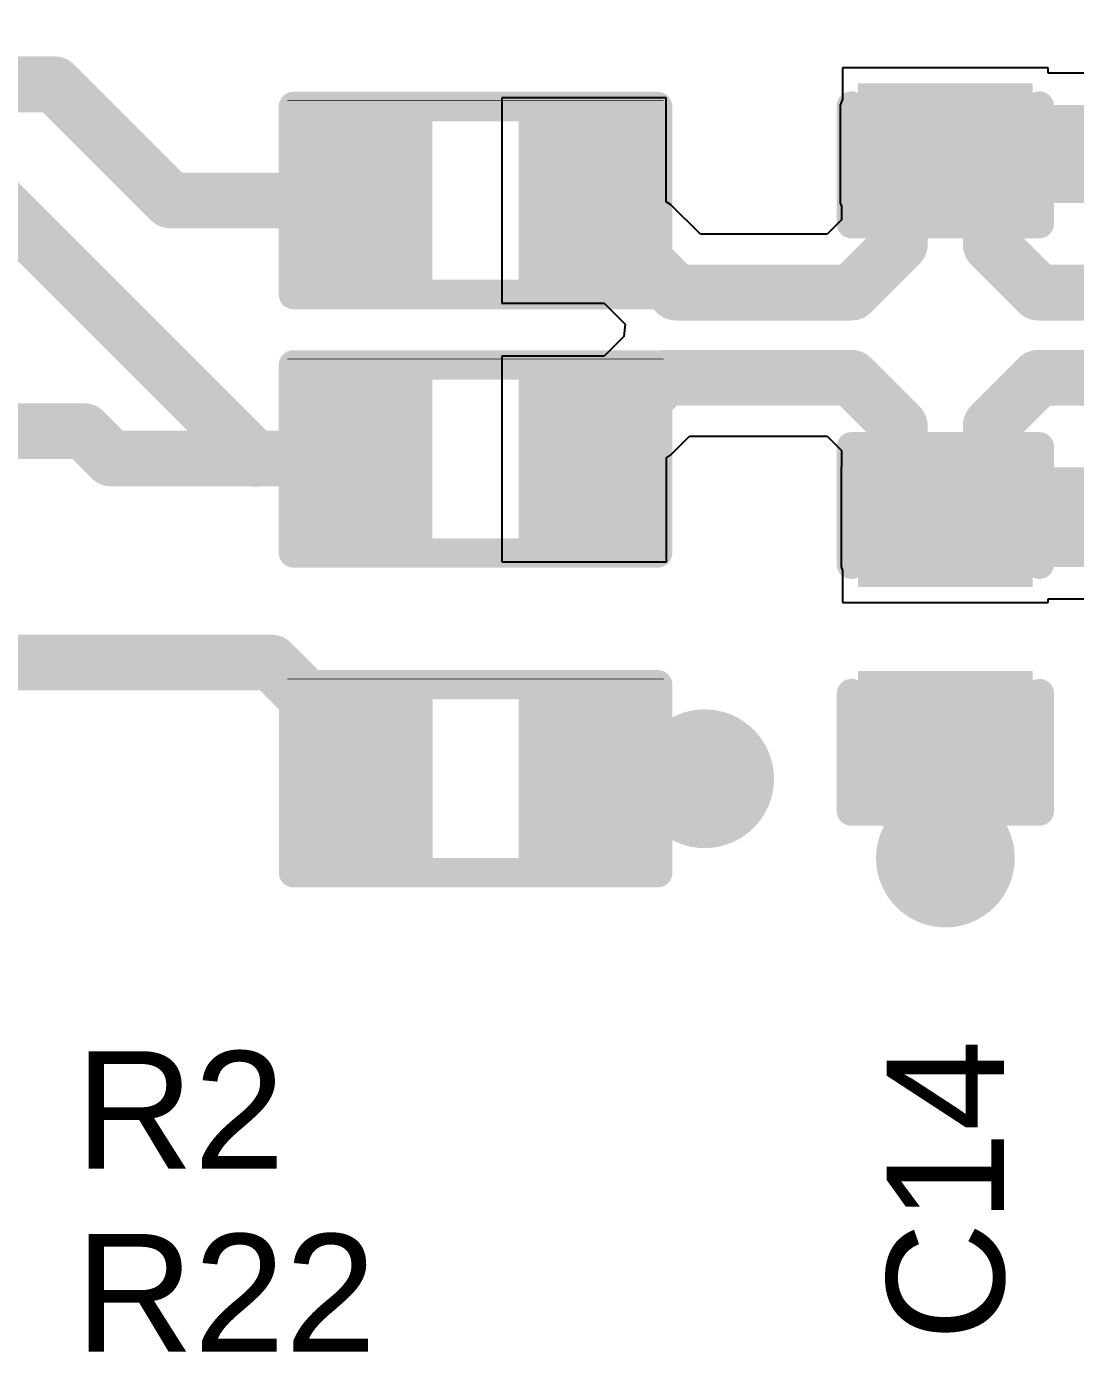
# Model space of a CAD drawing. Header units: inches. Extents: x -3 to 103, y 0 to 40.
# Drawn here: x 9.89 to 14.43, y 15.82 to 21.55 of the extents above; entities that cross this region are included whole.
import ezdxf

# ---------------------------------------------------------------- set-up
doc = ezdxf.new("R2010")
doc.units = ezdxf.units.IN
for name, color, linetype in [('Bottom Layer', 5, 'Continuous'), ('Bottom Solder', 6, 'Continuous'), ('Top Layer', 1, 'Continuous'), ('Top Overlay', 2, 'Continuous'), ('Top Paste', 8, 'Continuous'), ('Top Solder', 216, 'Continuous'), ('Via Holes', 16, 'Continuous')]:
    doc.layers.add(name, color=color, linetype=linetype)
doc.styles.add('Arial', font='', dxfattribs={"height": 0.2})
doc.styles.get('Arial').set_extended_font_data('Arial')

# ---------------------------------------------------------------- blocks, each defined once
blk = doc.blocks.new('R___0402_53')
at = {"layer": 'Top Layer'}
for points in [[(-0.6985, -0.3175), (-0.6985, 0.3175), (-0.2412999999999999, 0.3175), (-0.2413, -0.3175)], [(0.2412999999999999, -0.3175), (0.2413, 0.3175), (0.6985, 0.3175), (0.6985, -0.3175)]]:
    blk.add_hatch(color=1, dxfattribs=at).paths.add_polyline_path(points)
at = {"layer": 'Top Paste'}
for points in [[(-0.6985, -0.3175), (-0.6985, 0.3175), (-0.2412999999999999, 0.3175), (-0.2413, -0.3175)], [(0.2412999999999999, -0.3175), (0.2413, 0.3175), (0.6985, 0.3175), (0.6985, -0.3175)]]:
    blk.add_hatch(color=8, dxfattribs=at).paths.add_polyline_path(points)
at = {"layer": 'Top Solder'}
for points in [[(-0.75350116, -0.37250116), (-0.75350116, 0.37250116), (-0.1862988399999999, 0.37250116), (-0.18629884, -0.37250116)], [(0.1862988399999999, -0.37250116), (0.18629884, 0.37250116), (0.75350116, 0.37250116), (0.75350116, -0.37250116)]]:
    blk.add_hatch(color=216, dxfattribs=at).paths.add_polyline_path(points)
at = {"layer": 'Top Overlay'}
for points, const_width in [([(0.7874, 0.4064), (-0.7874, 0.4064)], 0.127), ([(-0.7874, 0.4064), (-0.7874, -0.4064)], 0.127), ([(0.7874, 0.4064), (0.7874, -0.4064)], 0.127), ([(0.7874, -0.4064), (-0.7874, -0.4064)], 0.127), ([(0.8128, -0.4318), (-0.8128, -0.4318)], 0.0032258)]:
    blk.add_lwpolyline(points, dxfattribs=dict(at, const_width=const_width))
for points, const_width in [([(-0.8191499999999999, 0.4064, 1), (-0.7556499999999999, 0.4064, 1)], 0.0635), ([(-0.8191499999999999, 0.4064, 1), (-0.7556499999999999, 0.4064, 1)], 0.0635), ([(0.7556499999999999, 0.4064, 1), (0.8191499999999999, 0.4064, 1)], 0.0635), ([(0.7556499999999999, 0.4064, 1), (0.8191499999999999, 0.4064, 1)], 0.0635), ([(-0.8191499999999999, -0.4064, 1), (-0.7556499999999999, -0.4064, 1)], 0.0635), ([(-0.8191499999999999, -0.4064, 1), (-0.7556499999999999, -0.4064, 1)], 0.0635), ([(0.7556499999999999, -0.4064, 1), (0.8191499999999999, -0.4064, 1)], 0.0635), ([(0.7556499999999999, -0.4064, 1), (0.8191499999999999, -0.4064, 1)], 0.0635), ([(-0.81360518, -0.4318, 1), (-0.8119948199999999, -0.4318, 1)], 0.0016129), ([(0.8119948199999999, -0.4318, 1), (0.81360518, -0.4318, 1)], 0.0016129)]:
    blk.add_lwpolyline(points, format="xyb", close=True, dxfattribs=dict(at, const_width=const_width))
blk = doc.blocks.new('R___0402_54')
at = {"layer": 'Top Layer'}
for points in [[(-0.6985, -0.3175), (-0.6985, 0.3175), (-0.2412999999999999, 0.3175), (-0.2413, -0.3175)], [(0.2412999999999999, -0.3175), (0.2413, 0.3175), (0.6985, 0.3175), (0.6985, -0.3175)]]:
    blk.add_hatch(color=1, dxfattribs=at).paths.add_polyline_path(points)
at = {"layer": 'Top Paste'}
for points in [[(-0.6985, -0.3175), (-0.6985, 0.3175), (-0.2412999999999999, 0.3175), (-0.2413, -0.3175)], [(0.2412999999999999, -0.3175), (0.2413, 0.3175), (0.6985, 0.3175), (0.6985, -0.3175)]]:
    blk.add_hatch(color=8, dxfattribs=at).paths.add_polyline_path(points)
at = {"layer": 'Top Solder'}
for points in [[(-0.75350116, -0.37250116), (-0.75350116, 0.37250116), (-0.1862988399999999, 0.37250116), (-0.18629884, -0.37250116)], [(0.1862988399999999, -0.37250116), (0.18629884, 0.37250116), (0.75350116, 0.37250116), (0.75350116, -0.37250116)]]:
    blk.add_hatch(color=216, dxfattribs=at).paths.add_polyline_path(points)
at = {"layer": 'Top Overlay'}
for points, const_width in [([(0.7874, 0.4064), (-0.7874, 0.4064)], 0.127), ([(-0.7874, 0.4064), (-0.7874, -0.4064)], 0.127), ([(0.7874, 0.4064), (0.7874, -0.4064)], 0.127), ([(0.7874, -0.4064), (-0.7874, -0.4064)], 0.127), ([(0.8128, -0.4318), (-0.8128, -0.4318)], 0.0032258)]:
    blk.add_lwpolyline(points, dxfattribs=dict(at, const_width=const_width))
for points, const_width in [([(-0.8191499999999999, 0.4064, 1), (-0.7556499999999999, 0.4064, 1)], 0.0635), ([(-0.8191499999999999, 0.4064, 1), (-0.7556499999999999, 0.4064, 1)], 0.0635), ([(0.7556499999999999, 0.4064, 1), (0.8191499999999999, 0.4064, 1)], 0.0635), ([(0.7556499999999999, 0.4064, 1), (0.8191499999999999, 0.4064, 1)], 0.0635), ([(-0.8191499999999999, -0.4064, 1), (-0.7556499999999999, -0.4064, 1)], 0.0635), ([(-0.8191499999999999, -0.4064, 1), (-0.7556499999999999, -0.4064, 1)], 0.0635), ([(0.7556499999999999, -0.4064, 1), (0.8191499999999999, -0.4064, 1)], 0.0635), ([(0.7556499999999999, -0.4064, 1), (0.8191499999999999, -0.4064, 1)], 0.0635), ([(-0.81360518, -0.4318, 1), (-0.8119948199999999, -0.4318, 1)], 0.0016129), ([(0.8119948199999999, -0.4318, 1), (0.81360518, -0.4318, 1)], 0.0016129)]:
    blk.add_lwpolyline(points, format="xyb", close=True, dxfattribs=dict(at, const_width=const_width))
blk = doc.blocks.new('R___0402_71')
at = {"layer": 'Top Layer'}
for points in [[(-0.6985, -0.3175), (-0.6985, 0.3175), (-0.2412999999999999, 0.3175), (-0.2413, -0.3175)], [(0.2412999999999999, -0.3175), (0.2413, 0.3175), (0.6985, 0.3175), (0.6985, -0.3175)]]:
    blk.add_hatch(color=1, dxfattribs=at).paths.add_polyline_path(points)
at = {"layer": 'Top Paste'}
for points in [[(-0.6985, -0.3175), (-0.6985, 0.3175), (-0.2412999999999999, 0.3175), (-0.2413, -0.3175)], [(0.2412999999999999, -0.3175), (0.2413, 0.3175), (0.6985, 0.3175), (0.6985, -0.3175)]]:
    blk.add_hatch(color=8, dxfattribs=at).paths.add_polyline_path(points)
at = {"layer": 'Top Solder'}
for points in [[(-0.75350116, -0.37250116), (-0.75350116, 0.37250116), (-0.1862988399999999, 0.37250116), (-0.18629884, -0.37250116)], [(0.1862988399999999, -0.37250116), (0.18629884, 0.37250116), (0.75350116, 0.37250116), (0.75350116, -0.37250116)]]:
    blk.add_hatch(color=216, dxfattribs=at).paths.add_polyline_path(points)
at = {"layer": 'Top Overlay'}
for points, const_width in [([(0.7874, 0.4064), (-0.7874, 0.4064)], 0.127), ([(-0.7874, 0.4064), (-0.7874, -0.4064)], 0.127), ([(0.7874, 0.4064), (0.7874, -0.4064)], 0.127), ([(0.7874, -0.4064), (-0.7874, -0.4064)], 0.127), ([(0.8128, -0.4318), (-0.8128, -0.4318)], 0.0032258)]:
    blk.add_lwpolyline(points, dxfattribs=dict(at, const_width=const_width))
for points, const_width in [([(-0.8191499999999999, 0.4064, 1), (-0.7556499999999999, 0.4064, 1)], 0.0635), ([(-0.8191499999999999, 0.4064, 1), (-0.7556499999999999, 0.4064, 1)], 0.0635), ([(0.7556499999999999, 0.4064, 1), (0.8191499999999999, 0.4064, 1)], 0.0635), ([(0.7556499999999999, 0.4064, 1), (0.8191499999999999, 0.4064, 1)], 0.0635), ([(-0.8191499999999999, -0.4064, 1), (-0.7556499999999999, -0.4064, 1)], 0.0635), ([(-0.8191499999999999, -0.4064, 1), (-0.7556499999999999, -0.4064, 1)], 0.0635), ([(0.7556499999999999, -0.4064, 1), (0.8191499999999999, -0.4064, 1)], 0.0635), ([(0.7556499999999999, -0.4064, 1), (0.8191499999999999, -0.4064, 1)], 0.0635), ([(-0.81360518, -0.4318, 1), (-0.8119948199999999, -0.4318, 1)], 0.0016129), ([(0.8119948199999999, -0.4318, 1), (0.81360518, -0.4318, 1)], 0.0016129)]:
    blk.add_lwpolyline(points, format="xyb", close=True, dxfattribs=dict(at, const_width=const_width))
blk = doc.blocks.new('C___0402_121')
at = {"layer": 'Top Layer'}
for points in [[(-0.6985, -0.3175), (-0.6985, 0.3175), (-0.2412999999999999, 0.3175), (-0.2413, -0.3175)], [(0.2412999999999999, -0.3175), (0.2413, 0.3175), (0.6985, 0.3175), (0.6985, -0.3175)]]:
    blk.add_hatch(color=1, dxfattribs=at).paths.add_polyline_path(points)
at = {"layer": 'Top Paste'}
for points in [[(-0.6985, -0.3175), (-0.6985, 0.3175), (-0.2412999999999999, 0.3175), (-0.2413, -0.3175)], [(0.2412999999999999, -0.3175), (0.2413, 0.3175), (0.6985, 0.3175), (0.6985, -0.3175)]]:
    blk.add_hatch(color=8, dxfattribs=at).paths.add_polyline_path(points)
at = {"layer": 'Top Solder'}
for points in [[(-0.7584998799999999, -0.37749988), (-0.7584998799999999, 0.37749988), (-0.18130012, 0.37749988), (-0.18130012, -0.37749988)], [(0.18130012, -0.37749988), (0.18130012, 0.37749988), (0.7584998799999999, 0.37749988), (0.7584998799999999, -0.37749988)]]:
    blk.add_hatch(color=216, dxfattribs=at).paths.add_polyline_path(points)
at = {"layer": 'Top Overlay', "const_width": 0.127}
for points in [[(-0.7874, 0.4064), (-0.7874, -0.4064)], [(-0.7874, 0.4064), (-0.2794, 0.4064)], [(0.2794, 0.4064), (0.7874, 0.4064)], [(0.7874, 0.4064), (0.7874, -0.4064)], [(-0.7874, -0.4064), (-0.2794, -0.4064)], [(0.2794, -0.4064), (0.7874, -0.4064)]]:
    blk.add_lwpolyline(points, dxfattribs=at)
at = {"layer": 'Top Overlay', "const_width": 0.0635}
for points in [[(-0.8191499999999999, 0.4064, 1), (-0.7556499999999999, 0.4064, 1)], [(-0.8191499999999999, 0.4064, 1), (-0.7556499999999999, 0.4064, 1)], [(-0.31115, 0.4064, 1), (-0.24765, 0.4064, 1)], [(0.24765, 0.4064, 1), (0.31115, 0.4064, 1)], [(0.7556499999999999, 0.4064, 1), (0.8191499999999999, 0.4064, 1)], [(0.7556499999999999, 0.4064, 1), (0.8191499999999999, 0.4064, 1)], [(-0.8191499999999999, -0.4064, 1), (-0.7556499999999999, -0.4064, 1)], [(-0.8191499999999999, -0.4064, 1), (-0.7556499999999999, -0.4064, 1)], [(-0.31115, -0.4064, 1), (-0.24765, -0.4064, 1)], [(0.24765, -0.4064, 1), (0.31115, -0.4064, 1)], [(0.7556499999999999, -0.4064, 1), (0.8191499999999999, -0.4064, 1)], [(0.7556499999999999, -0.4064, 1), (0.8191499999999999, -0.4064, 1)]]:
    blk.add_lwpolyline(points, format="xyb", close=True, dxfattribs=at)
blk = doc.blocks.new('C___0402_122')
at = {"layer": 'Top Layer'}
for points in [[(-0.6985, -0.3175), (-0.6985, 0.3174999999999999), (-0.2413000000000001, 0.3175), (-0.2412999999999999, -0.3174999999999999)], [(0.2413000000000001, -0.3175), (0.2412999999999999, 0.3174999999999999), (0.6985, 0.3175), (0.6985, -0.3174999999999999)]]:
    blk.add_hatch(color=1, dxfattribs=at).paths.add_polyline_path(points)
at = {"layer": 'Top Paste'}
for points in [[(-0.6985, -0.3175), (-0.6985, 0.3174999999999999), (-0.2413000000000001, 0.3175), (-0.2412999999999999, -0.3174999999999999)], [(0.2413000000000001, -0.3175), (0.2412999999999999, 0.3174999999999999), (0.6985, 0.3175), (0.6985, -0.3174999999999999)]]:
    blk.add_hatch(color=8, dxfattribs=at).paths.add_polyline_path(points)
at = {"layer": 'Top Solder'}
for points in [[(-0.7584998799999999, -0.3774998800000001), (-0.7584998799999999, 0.3774998799999999), (-0.1813001200000001, 0.3774998800000001), (-0.1813001199999999, -0.3774998799999999)], [(0.1813001200000001, -0.3774998800000001), (0.1813001199999999, 0.3774998799999999), (0.7584998799999999, 0.3774998800000001), (0.7584998799999999, -0.3774998799999999)]]:
    blk.add_hatch(color=216, dxfattribs=at).paths.add_polyline_path(points)
at = {"layer": 'Top Overlay', "const_width": 0.127}
for points in [[(-0.7874, -0.4064), (-0.7874, 0.4064)], [(-0.2794, 0.4064), (-0.7874, 0.4064)], [(0.7874, 0.4064), (0.2794, 0.4064)], [(0.7874, -0.4064), (0.7874, 0.4064)], [(-0.2794, -0.4064), (-0.7874, -0.4064)], [(0.7874, -0.4064), (0.2794, -0.4064)]]:
    blk.add_lwpolyline(points, dxfattribs=at)
at = {"layer": 'Top Overlay', "const_width": 0.0635}
for points in [[(-0.8191499999999999, 0.4064, 1), (-0.7556499999999999, 0.4064, 1)], [(-0.8191499999999999, 0.4064, 1), (-0.7556499999999999, 0.4064, 1)], [(-0.31115, 0.4064, 1), (-0.24765, 0.4064, 1)], [(0.24765, 0.4064, 1), (0.31115, 0.4064, 1)], [(0.7556499999999999, 0.4064, 1), (0.8191499999999999, 0.4064, 1)], [(0.7556499999999999, 0.4064, 1), (0.8191499999999999, 0.4064, 1)], [(-0.8191499999999999, -0.4064, 1), (-0.7556499999999999, -0.4064, 1)], [(-0.8191499999999999, -0.4064, 1), (-0.7556499999999999, -0.4064, 1)], [(-0.31115, -0.4064, 1), (-0.24765, -0.4064, 1)], [(0.24765, -0.4064, 1), (0.31115, -0.4064, 1)], [(0.7556499999999999, -0.4064, 1), (0.8191499999999999, -0.4064, 1)], [(0.7556499999999999, -0.4064, 1), (0.8191499999999999, -0.4064, 1)]]:
    blk.add_lwpolyline(points, format="xyb", close=True, dxfattribs=at)

msp = doc.modelspace()

# ---------------------------------------------------------------- hatches: boundary and pattern name
at = {"layer": 'Bottom Layer'}
h = msp.add_hatch(color=5, dxfattribs=at)
edge = h.paths.add_edge_path()
edge.add_arc((12.8272413, 18.3006746), 0.2999994, 0, 360)
h = msp.add_hatch(color=5, dxfattribs=at)
edge = h.paths.add_edge_path()
edge.add_arc((13.86856256, 17.95788382), 0.2999994, 0, 360)
at = {"layer": 'Bottom Solder'}
h = msp.add_hatch(color=6, dxfattribs=at)
edge = h.paths.add_edge_path()
edge.add_arc((12.8272413, 18.3006746), 0.2999994, 0, 360)
h = msp.add_hatch(color=6, dxfattribs=at)
edge = h.paths.add_edge_path()
edge.add_arc((13.86856256, 17.95788382), 0.2999994, 0, 360)
at = {"layer": 'Top Layer'}
for points in [[(13.55106256, 20.7899), (14.94001584, 20.7899), (14.94001584, 21.21325704), (13.55106256, 21.21325704)], [(13.55504782, 19.2167002), (14.9440011, 19.2167002), (14.9440011, 19.6469), (13.55504782, 19.6469)]]:
    msp.add_hatch(color=1, dxfattribs=at).paths.add_polyline_path(points)
h = msp.add_hatch(color=1, dxfattribs=at)
edge = h.paths.add_edge_path()
edge.add_arc((12.8272413, 18.3006746), 0.2999994, 0, 360)
h = msp.add_hatch(color=1, dxfattribs=at)
edge = h.paths.add_edge_path()
edge.add_arc((13.86856256, 17.95788382), 0.2999994, 0, 360)
at = {"layer": 'Via Holes'}
h = msp.add_hatch(color=7, dxfattribs=at)
edge = h.paths.add_edge_path()
edge.add_arc((12.8272413, 18.3006746), 0.1499997, 0, 360)
h = msp.add_hatch(color=7, dxfattribs=at)
edge = h.paths.add_edge_path()
edge.add_arc((13.86856256, 17.95788382), 0.1499997, 0, 360)

# ---------------------------------------------------------------- linework, layer by layer
at = {"layer": 'Top Layer'}
for p, q in [((14.31306256, 21.3741), (13.42406256, 21.3741)), ((13.42406256, 21.3741), (13.42406256, 21.23852496)), ((14.31306256, 21.35072438), (14.31306256, 21.3741)), ((14.94001584, 21.35072438), (14.31306256, 21.35072438)), ((12.66157488, 21.2451569), (11.95037488, 21.2451569)), ((11.95037488, 21.2451569), (11.95037488, 20.3561569)), ((12.66157488, 20.7955769), (12.66157488, 21.2451569)), ((13.42406256, 21.23852496), (13.41359776, 21.21325958)), ((13.41359776, 21.21325958), (13.41359776, 20.7899)), ((12.6813691, 20.78235112), (12.66157488, 20.7955769)), ((12.80867136, 20.6550514), (12.6813691, 20.78235112)), ((13.41359776, 20.7899), (13.41921116, 20.77634656)), ((13.41921116, 20.77634656), (13.41921116, 20.71685468)), ((13.41921116, 20.71685468), (13.35741042, 20.6550514)), ((13.35741042, 20.6550514), (12.80867136, 20.6550514)), ((11.95037488, 20.3561569), (12.38953326, 20.3561569)), ((12.38953326, 20.3561569), (12.39434148, 20.35520186)), ((12.39434148, 20.35520186), (12.48356406, 20.26597674)), ((12.48356406, 20.26597674), (12.47832658, 20.21279422)), ((12.47832658, 20.21279422), (12.39450404, 20.12896914)), ((12.38969582, 20.1280141), (11.95053744, 20.1280141)), ((11.95053744, 20.1280141), (11.95053744, 19.2390141)), ((12.39450404, 20.12896914), (12.38969582, 20.1280141)), ((12.68153166, 19.70181988), (12.76146292, 19.7817486)), ((12.76146292, 19.7817486), (13.35741042, 19.7817486)), ((13.35741042, 19.7817486), (13.41921116, 19.71994532)), ((13.41921116, 19.71994532), (13.41921116, 19.65083192)), ((12.66173744, 19.6885941), (12.68153166, 19.70181988)), ((12.66173744, 19.2390141), (12.66173744, 19.6885941)), ((13.41921116, 19.65083192), (13.41758302, 19.6469)), ((13.41758302, 19.6469), (13.41758302, 19.2167002)), ((11.95053744, 19.2390141), (12.66173744, 19.2390141)), ((13.41758302, 19.2167002), (13.42406256, 19.20105634)), ((13.42406256, 19.20105634), (13.42406256, 19.0627)), ((14.31306256, 19.0627), (14.31306256, 19.0792354)), ((14.31306256, 19.0792354), (14.9440011, 19.0792354)), ((13.42406256, 19.0627), (14.31306256, 19.0627))]:
    msp.add_line(p, q, dxfattribs=at)
at = {"layer": 'Top Layer', "const_width": 0.2413}
for points in [[(8.617966, 21.3029292), (10.0152708, 21.3029292)], [(10.0152708, 21.3029292), (10.5175431, 20.8006569)], [(13.67171256, 20.91055), (13.77966256, 21.0185)], [(13.77966256, 21.0185), (13.86856256, 21.0185)], [(13.86856256, 21.0185), (13.95746256, 21.0185)], [(13.95746256, 21.0185), (14.06541256, 20.91055)], [(13.67171256, 20.6122651), (13.67171256, 20.91055)], [(14.06541256, 20.60822904), (14.06541256, 20.91055)], [(9.77330278, 20.7939513), (10.8836333, 19.68362078)], [(10.5175431, 20.8006569), (11.36617488, 20.8006569)], [(12.30597488, 20.7117569), (12.30597488, 20.8006569)], [(12.30597488, 20.7117569), (12.41392488, 20.6038069)], [(12.41392488, 20.6038069), (12.50282488, 20.6038069)], [(12.50282488, 20.6038069), (12.70408178, 20.40255)], [(13.46199746, 20.40255), (13.67171256, 20.6122651)], [(14.06541256, 20.60822904), (14.2710916, 20.40255)], [(12.70408178, 20.40255), (13.46199746, 20.40255)], [(14.2710916, 20.40255), (19.76135494, 20.40255)], [(12.50298744, 19.8803641), (12.65687334, 20.03425)], [(12.65687334, 20.03425), (13.46199746, 20.03425)], [(13.46199746, 20.03425), (13.67171256, 19.8245349)], [(14.06541256, 19.82857096), (14.2710916, 20.03425)], [(14.2710916, 20.03425), (19.60880254, 20.03425)], [(12.30613744, 19.7724141), (12.41408744, 19.8803641)], [(12.41408744, 19.8803641), (12.50298744, 19.8803641)], [(13.67171256, 19.52625), (13.67171256, 19.8245349)], [(14.06541256, 19.52625), (14.06541256, 19.82857096)], [(8.617966, 19.8030592), (10.1435408, 19.8030592)], [(10.1435408, 19.8030592), (10.2616, 19.685)], [(12.30613744, 19.6835141), (12.30613744, 19.7724141)], [(10.2616, 19.685), (11.36485408, 19.685)], [(11.36485408, 19.685), (11.3662333, 19.68362078)], [(13.67171256, 19.52625), (13.77966256, 19.4183)], [(13.95746256, 19.4183), (14.06541256, 19.52625)], [(13.77966256, 19.4183), (13.86856256, 19.4183)], [(13.86856256, 19.4183), (13.95746256, 19.4183)], [(8.617966, 18.8030612), (10.95333852, 18.8030612)], [(10.95333852, 18.8030612), (11.36682512, 18.3895746)], [(13.86856256, 17.95788382), (13.86856256, 18.4785)], [(11.36682512, 18.3006746), (11.36682512, 18.3895746)], [(12.30662512, 18.3006746), (12.8272413, 18.3006746)]]:
    msp.add_lwpolyline(points, dxfattribs=at)
at = {"layer": 'Top Layer', "const_width": 0.12065}
for points in [[(9.9549458, 21.3029292, 1), (10.0755958, 21.3029292, 1)], [(9.9549458, 21.3029292, 1), (10.0755958, 21.3029292, 1)], [(13.71933756, 21.0185, 1), (13.83998756, 21.0185, 1)], [(13.71933756, 21.0185, 1), (13.83998756, 21.0185, 1)], [(13.80823756, 21.0185, 1), (13.92888756, 21.0185, 1)], [(13.80823756, 21.0185, 1), (13.92888756, 21.0185, 1)], [(13.89713756, 21.0185, 1), (14.01778756, 21.0185, 1)], [(13.89713756, 21.0185, 1), (14.01778756, 21.0185, 1)], [(13.61138756, 20.91055, 1), (13.73203756, 20.91055, 1)], [(13.61138756, 20.91055, 1), (13.73203756, 20.91055, 1)], [(14.00508756, 20.91055, 1), (14.12573756, 20.91055, 1)], [(14.00508756, 20.91055, 1), (14.12573756, 20.91055, 1)], [(10.4572181, 20.8006569, 1), (10.5778681, 20.8006569, 1)], [(10.4572181, 20.8006569, 1), (10.5778681, 20.8006569, 1)], [(11.30584988, 20.8006569, 1), (11.42649988, 20.8006569, 1)], [(12.24564988, 20.8006569, 1), (12.36629988, 20.8006569, 1)], [(12.24564988, 20.7117569, 1), (12.36629988, 20.7117569, 1)], [(12.24564988, 20.7117569, 1), (12.36629988, 20.7117569, 1)], [(12.35359988, 20.6038069, 1), (12.47424988, 20.6038069, 1)], [(12.35359988, 20.6038069, 1), (12.47424988, 20.6038069, 1)], [(12.44249988, 20.6038069, 1), (12.56314988, 20.6038069, 1)], [(12.44249988, 20.6038069, 1), (12.56314988, 20.6038069, 1)], [(13.61138756, 20.6122651, 1), (13.73203756, 20.6122651, 1)], [(13.61138756, 20.6122651, 1), (13.73203756, 20.6122651, 1)], [(14.00508756, 20.60822904, 1), (14.12573756, 20.60822904, 1)], [(14.00508756, 20.60822904, 1), (14.12573756, 20.60822904, 1)], [(12.64375678, 20.40255, 1), (12.76440678, 20.40255, 1)], [(12.64375678, 20.40255, 1), (12.76440678, 20.40255, 1)], [(13.40167246, 20.40255, 1), (13.52232246, 20.40255, 1)], [(13.40167246, 20.40255, 1), (13.52232246, 20.40255, 1)], [(14.2107666, 20.40255, 1), (14.3314166, 20.40255, 1)], [(14.2107666, 20.40255, 1), (14.3314166, 20.40255, 1)], [(12.59654834, 20.03425, 1), (12.71719834, 20.03425, 1)], [(12.59654834, 20.03425, 1), (12.71719834, 20.03425, 1)], [(13.40167246, 20.03425, 1), (13.52232246, 20.03425, 1)], [(13.40167246, 20.03425, 1), (13.52232246, 20.03425, 1)], [(14.2107666, 20.03425, 1), (14.3314166, 20.03425, 1)], [(14.2107666, 20.03425, 1), (14.3314166, 20.03425, 1)], [(12.35376244, 19.8803641, 1), (12.47441244, 19.8803641, 1)], [(12.35376244, 19.8803641, 1), (12.47441244, 19.8803641, 1)], [(12.44266244, 19.8803641, 1), (12.56331244, 19.8803641, 1)], [(12.44266244, 19.8803641, 1), (12.56331244, 19.8803641, 1)], [(13.61138756, 19.8245349, 1), (13.73203756, 19.8245349, 1)], [(13.61138756, 19.8245349, 1), (13.73203756, 19.8245349, 1)], [(14.00508756, 19.82857096, 1), (14.12573756, 19.82857096, 1)], [(14.00508756, 19.82857096, 1), (14.12573756, 19.82857096, 1)], [(10.0832158, 19.8030592, 1), (10.2038658, 19.8030592, 1)], [(10.0832158, 19.8030592, 1), (10.2038658, 19.8030592, 1)], [(12.24581244, 19.7724141, 1), (12.36646244, 19.7724141, 1)], [(12.24581244, 19.7724141, 1), (12.36646244, 19.7724141, 1)], [(10.201275, 19.685, 1), (10.321925, 19.685, 1)], [(10.201275, 19.685, 1), (10.321925, 19.685, 1)], [(10.8233083, 19.68362078, 1), (10.9439583, 19.68362078, 1)], [(11.30452908, 19.685, 1), (11.42517908, 19.685, 1)], [(11.30452908, 19.685, 1), (11.42517908, 19.685, 1)], [(11.3059083, 19.68362078, 1), (11.4265583, 19.68362078, 1)], [(12.24581244, 19.6835141, 1), (12.36646244, 19.6835141, 1)], [(13.61138756, 19.52625, 1), (13.73203756, 19.52625, 1)], [(13.61138756, 19.52625, 1), (13.73203756, 19.52625, 1)], [(14.00508756, 19.52625, 1), (14.12573756, 19.52625, 1)], [(14.00508756, 19.52625, 1), (14.12573756, 19.52625, 1)], [(13.71933756, 19.4183, 1), (13.83998756, 19.4183, 1)], [(13.71933756, 19.4183, 1), (13.83998756, 19.4183, 1)], [(13.80823756, 19.4183, 1), (13.92888756, 19.4183, 1)], [(13.80823756, 19.4183, 1), (13.92888756, 19.4183, 1)], [(13.89713756, 19.4183, 1), (14.01778756, 19.4183, 1)], [(13.89713756, 19.4183, 1), (14.01778756, 19.4183, 1)], [(10.89301352, 18.8030612, 1), (11.01366352, 18.8030612, 1)], [(10.89301352, 18.8030612, 1), (11.01366352, 18.8030612, 1)], [(13.80823756, 18.4785, 1), (13.92888756, 18.4785, 1)], [(11.30650012, 18.3895746, 1), (11.42715012, 18.3895746, 1)], [(11.30650012, 18.3895746, 1), (11.42715012, 18.3895746, 1)], [(11.30650012, 18.3006746, 1), (11.42715012, 18.3006746, 1)], [(12.24630012, 18.3006746, 1), (12.36695012, 18.3006746, 1)], [(12.7669163, 18.3006746, 1), (12.8875663, 18.3006746, 1)], [(13.80823756, 17.95788382, 1), (13.92888756, 17.95788382, 1)]]:
    msp.add_lwpolyline(points, format="xyb", close=True, dxfattribs=at)

# ---------------------------------------------------------------- block references
for name, p, rotation in [('C___0402_122', (13.86856256, 21.4884), 270), ('R___0402_54', (11.83607488, 20.8006569), 180), ('R___0402_53', (11.83623744, 19.6835141), 180), ('C___0402_121', (13.86856256, 18.9484), 90), ('R___0402_71', (11.83672512, 18.3006746), 180)]:
    msp.add_blockref(name, p, dxfattribs=dict(rotation=rotation))

# ---------------------------------------------------------------- texts
at = {"layer": 'Top Overlay', "style": 'Arial'}
for s, p in [('R2', (10.10510552, 16.61480548)), ('R22', (10.10510552, 15.82443114))]:
    msp.add_text(s, height=0.508, dxfattribs=at).set_placement(p)
msp.add_text('C14', height=0.508, rotation=90, dxfattribs=at).set_placement((14.1226413, 15.86992254))

doc.saveas('drawing.dxf')
